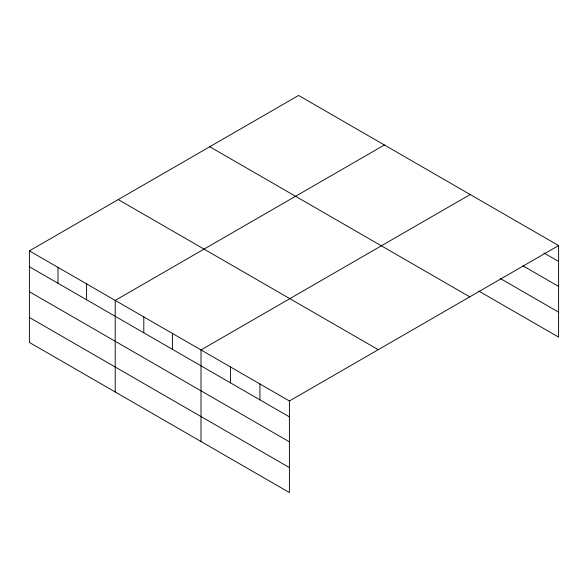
<?xml version="1.0" encoding="UTF-8"?>
<svg xmlns="http://www.w3.org/2000/svg" width="588" height="588" viewBox="0 0 588 588"><rect width="100%" height="100%" fill="white"/><g stroke="black" fill="none" stroke-linecap="round" stroke-linejoin="round"><path stroke-width="0.88" d="M478.728 291.016L558.6 337.13L558.6 245.564L298.601 95.447L29.4 250.87L29.4 342.436L289.399 492.553L289.399 400.979L29.4 250.87M384.398 144.986L115.197 300.409L115.197 391.975M470.202 194.525L201 349.941L201 441.514M289.399 400.979L558.6 245.564M543.863 252.943L558.6 261.447M522.93 265.827L558.6 286.422M500.439 278.58L558.6 312.154M209.762 146.743L469.761 296.852M118.239 199.582L378.238 349.691M29.4 266.761L289.399 416.87M29.4 291.736L289.399 441.845M29.4 317.469L289.399 467.578M259.933 383.971L259.933 399.855M230.467 366.956L230.467 382.847M172.402 333.433L172.402 349.323M143.803 316.917L143.803 332.808M86.598 283.894L86.598 299.784M57.999 267.386L57.999 283.269"/></g></svg>
